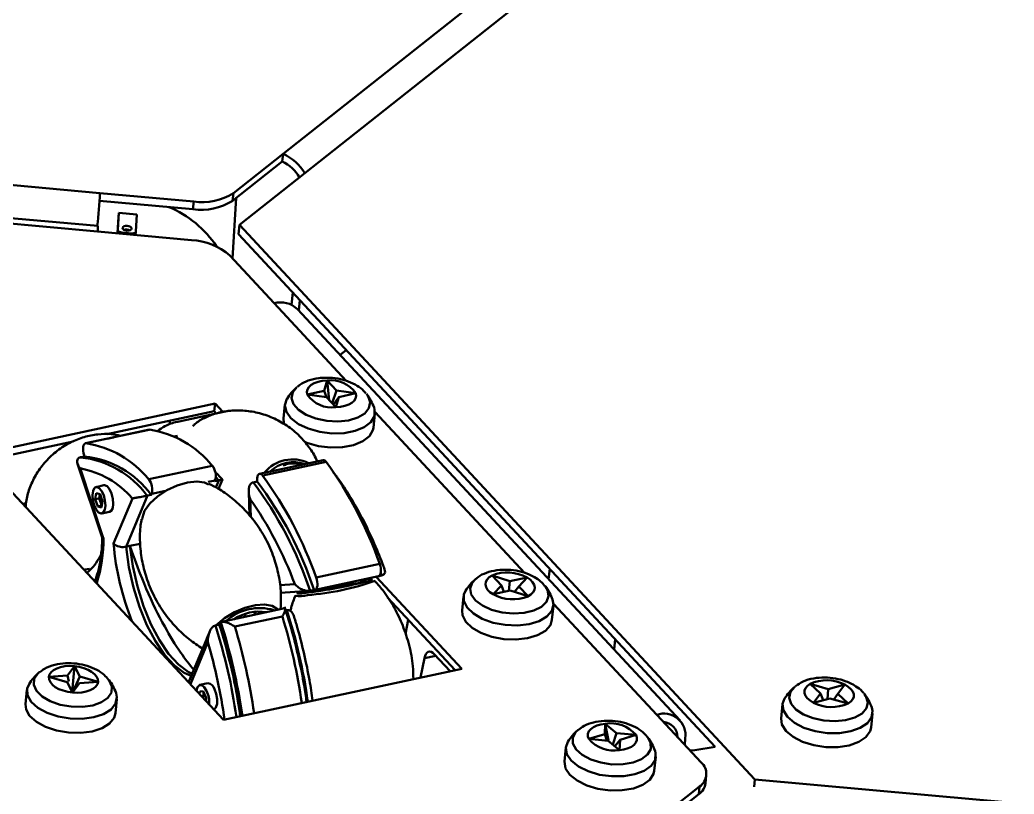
# Model space of a CAD drawing. Header units: millimetres. Extents: x 263 to 2983, y 441 to 2500.
# Drawn here: x 2186.4 to 2296.4, y 1843.3 to 1929 of the extents above; entities that cross this region are included whole.
import ezdxf

# ---------------------------------------------------------------- set-up
doc = ezdxf.new("R2010")
doc.units = ezdxf.units.MM
doc.header["$LTSCALE"] = 0.5
doc.layers.add('BOL', color=7, linetype='Continuous', lineweight=50)

msp = doc.modelspace()

# ---------------------------------------------------------------- linework, layer by layer
at = {"layer": 'BOL'}
for p, q in [((2274.4, 1956.72), (2210.71, 1906.31)), ((2262.81, 1951.6), (2215.53, 1914.18)), ((2195.28, 1909.84), (2105.66, 1917.95)), ((2195.04, 1906.2), (2105.42, 1914.31)), ((2215.53, 1914.18), (2210.05, 1909.84)), ((2215.53, 1914.18), (2215.44, 1913.34)), ((2105.41, 1913.7), (2195.02, 1905.58)), ((2215.44, 1913.34), (2209.96, 1909)), ((2205.66, 1908.9), (2195.28, 1909.84)), ((2210.05, 1909.84), (2209.96, 1909)), ((2205.57, 1908.06), (2195.22, 1909)), ((2205.57, 1908.06), (2205.66, 1908.9)), ((2209.94, 1902.6), (2210.34, 1909.3)), ((2197.27, 1905.77), (2197.38, 1907.64)), ((2197.38, 1907.64), (2197.34, 1907.22)), ((2199.37, 1907.46), (2197.38, 1907.64)), ((2199.26, 1905.59), (2199.37, 1907.46)), ((2197.23, 1905.39), (2197.34, 1907.22)), ((2210.6, 1905.3), (2210.71, 1906.31)), ((2267.74, 1844.96), (2210.71, 1906.31)), ((2195.02, 1905.58), (2205.4, 1904.64)), ((2197.23, 1905.38), (2197.27, 1905.77)), ((2197.75, 1905.46), (2197.74, 1905.34)), ((2198.75, 1905.37), (2197.75, 1905.46)), ((2198.73, 1905.25), (2198.75, 1905.37)), ((2199.22, 1905.2), (2199.26, 1905.59)), ((2263.33, 1848.57), (2210.6, 1905.3)), ((2209.64, 1902.92), (2214.54, 1897.65)), ((2216.6, 1898.85), (2216.46, 1897.49)), ((2214.54, 1897.65), (2222.52, 1889.07)), ((2217.27, 1896.85), (2217.39, 1897.99)), ((2259.46, 1851.47), (2217.12, 1897.01)), ((2222.53, 1892.47), (2221.85, 1891.93)), ((2220.1, 1887.97), (2220.4, 1889.1)), ((2220.4, 1889.1), (2220.63, 1886.94)), ((2220.4, 1889.1), (2221.44, 1888.01)), ((2218.21, 1887.55), (2220.1, 1887.97)), ((2220.1, 1887.97), (2220.33, 1887.24)), ((2221.44, 1888.01), (2220.97, 1886.58)), ((2221.44, 1888.01), (2223.58, 1887.69)), ((2223.58, 1887.69), (2221.69, 1887.27)), ((2224.8, 1887.57), (2224.75, 1887.63)), ((2181.67, 1880.9), (2208.02, 1886.54)), ((2207.93, 1885.7), (2208.02, 1886.54)), ((2208.02, 1886.54), (2208.88, 1885.62)), ((2220.35, 1887.24), (2218.21, 1887.55)), ((2221.39, 1886.14), (2220.35, 1887.24)), ((2221.69, 1887.27), (2221.12, 1886.43)), ((2221.69, 1887.27), (2221.39, 1886.14)), ((2196.04, 1883.16), (2207.93, 1885.7)), ((2204.03, 1884.58), (2209.3, 1885.71)), ((2207.93, 1885.7), (2208.15, 1885.46)), ((2215.75, 1886.45), (2215.59, 1884.89)), ((2225.54, 1883.87), (2225.7, 1885.43)), ((2225.7, 1885.65), (2242.3, 1867.79)), ((2203.08, 1884.28), (2202.94, 1884.63)), ((2200.71, 1883.65), (2193.68, 1882.15)), ((2200.76, 1883.66), (2193.74, 1882.15)), ((2200.71, 1883.65), (2200.76, 1883.66)), ((2182.31, 1880.22), (2192.32, 1882.36)), ((2196.78, 1882.81), (2196.06, 1882.66)), ((2203.45, 1882.92), (2203.85, 1882.99)), ((2203.48, 1882.91), (2203.85, 1882.99)), ((2208.95, 1851.56), (2181.67, 1880.9)), ((2193.14, 1880.6), (2193.58, 1880.69)), ((2193.53, 1880.84), (2193.58, 1880.69)), ((2219.96, 1880.29), (2212.93, 1878.78)), ((2220.31, 1880.09), (2213.28, 1878.58)), ((2192.8, 1879.88), (2195.53, 1871.73)), ((2193.08, 1879.39), (2195.65, 1871.7)), ((2200.67, 1878.17), (2207.7, 1879.67)), ((2208.02, 1878.05), (2207.24, 1877.88)), ((2208.42, 1878.05), (2207.98, 1877.95)), ((2207.98, 1877.95), (2208.02, 1878.05)), ((2208.42, 1878.05), (2208.09, 1878.41)), ((2208.1, 1877.27), (2208.42, 1878.05)), ((2208.38, 1877.11), (2208.82, 1878.15)), ((2212.23, 1877.83), (2212.67, 1877.93)), ((2212.67, 1877.93), (2212.66, 1878.08)), ((2194.87, 1876.65), (2194.75, 1875.97)), ((2195.72, 1877.5), (2194.85, 1877.31)), ((2195.29, 1876.53), (2194.87, 1876.65)), ((2202.54, 1876.88), (2201, 1876.55)), ((2211.74, 1876.79), (2211.84, 1874.12)), ((2187.1, 1875.52), (2186.74, 1875.44)), ((2195.19, 1876.06), (2194.75, 1875.97)), ((2194.75, 1875.97), (2195.03, 1875.16)), ((2195.27, 1876.53), (2195.19, 1876.06)), ((2195.19, 1876.06), (2195.47, 1875.26)), ((2195.57, 1875.72), (2195.29, 1876.53)), ((2195.45, 1875.04), (2195.57, 1875.72)), ((2196.78, 1871.05), (2198.87, 1876.06)), ((2200.52, 1876.36), (2198.16, 1870.7)), ((2200.52, 1876.36), (2200.96, 1876.45)), ((2200.96, 1876.45), (2201, 1876.55)), ((2211.88, 1876), (2211.96, 1873.97)), ((2195.47, 1875.26), (2195.03, 1875.16)), ((2195.03, 1875.16), (2195.45, 1875.04)), ((2195.47, 1875.26), (2195.49, 1875.25)), ((2195.47, 1874.38), (2196.35, 1874.57)), ((2198.16, 1870.7), (2198.6, 1870.79)), ((2198.6, 1870.79), (2199.74, 1871.04)), ((2193.6, 1868.2), (2194.11, 1868.25)), ((2219.21, 1867.29), (2226.23, 1868.8)), ((2226.44, 1867.52), (2226.34, 1867.79)), ((2245.04, 1868.25), (2244.92, 1867.11)), ((2219.07, 1865.93), (2226.1, 1867.43)), ((2225.11, 1867.22), (2225.18, 1867.14)), ((2225.84, 1867.38), (2235.3, 1857.2)), ((2226.44, 1867.52), (2226.16, 1867.46)), ((2236.87, 1867.16), (2236.81, 1867.11)), ((2239.69, 1866.43), (2238.67, 1867.52)), ((2238.67, 1867.52), (2240.62, 1866.89)), ((2240.62, 1866.89), (2240.51, 1865.82)), ((2240.62, 1866.89), (2242.53, 1867.3)), ((2242.53, 1867.3), (2241.62, 1866.32)), ((2215.18, 1866.46), (2216.83, 1866.57)), ((2215.27, 1865.59), (2218.41, 1865.81)), ((2218.53, 1865.82), (2218.97, 1865.92)), ((2219.04, 1865.92), (2218.97, 1865.92)), ((2220.26, 1866.18), (2220.3, 1865.96)), ((2220.27, 1866.1), (2220.3, 1865.96)), ((2222.27, 1866.33), (2222.22, 1866.6)), ((2222.27, 1866.33), (2222.24, 1866.47)), ((2238.78, 1865.44), (2239.69, 1866.43)), ((2240.68, 1865.85), (2238.78, 1865.44)), ((2239.69, 1866.43), (2239.98, 1865.7)), ((2242.64, 1865.22), (2240.68, 1865.85)), ((2241.62, 1866.32), (2241.16, 1865.7)), ((2241.62, 1866.32), (2242.64, 1865.22)), ((2244.56, 1866.32), (2244.51, 1866.38)), ((2227.09, 1865.09), (2234.57, 1857.04)), ((2235.5, 1865.2), (2235.34, 1863.64)), ((2215.73, 1863.89), (2208.75, 1862.39)), ((2212.81, 1863.26), (2213.01, 1863.57)), ((2214.59, 1863.64), (2214.53, 1863.69)), ((2245.29, 1862.62), (2245.45, 1864.18)), ((2245.46, 1864.39), (2256.88, 1852.11)), ((2215.47, 1863), (2210.2, 1861.87)), ((2211.42, 1862.97), (2211.25, 1863.3)), ((2229.38, 1862.63), (2229.08, 1861.05)), ((2207.42, 1861.32), (2205.15, 1855.87)), ((2208.05, 1862), (2208.49, 1862.09)), ((2208.53, 1862.19), (2208.49, 1862.09)), ((2207.22, 1860.15), (2205.28, 1855.51)), ((2252.16, 1859.32), (2252.28, 1860.47)), ((2230.76, 1856.23), (2231.18, 1858.37)), ((2232.43, 1858.64), (2231.18, 1858.37)), ((2234.02, 1856.93), (2232.26, 1858.82)), ((2188.58, 1856.83), (2188.51, 1856.77)), ((2191.7, 1856.46), (2192.46, 1857.48)), ((2192.46, 1857.48), (2192.2, 1854.64)), ((2192.46, 1857.48), (2193.06, 1856.33)), ((2235.3, 1857.2), (2208.95, 1851.56)), ((2189.62, 1856.29), (2191.7, 1856.46)), ((2191.64, 1855.73), (2189.62, 1856.29)), ((2192.24, 1854.57), (2191.64, 1855.73)), ((2191.7, 1856.46), (2191.85, 1855.8)), ((2193.06, 1856.33), (2192.29, 1854.64)), ((2195.08, 1855.77), (2193, 1855.6)), ((2193.06, 1856.33), (2195.08, 1855.77)), ((2187.2, 1854.86), (2187.04, 1853.3)), ((2193, 1855.6), (2192.24, 1854.57)), ((2206.31, 1854.67), (2206.29, 1854.42)), ((2206.7, 1854.72), (2206.31, 1854.67)), ((2207.21, 1855.6), (2206.34, 1855.41)), ((2207.04, 1854), (2206.7, 1854.72)), ((2206.74, 1854.63), (2206.7, 1853.99)), ((2274.99, 1854.46), (2273.84, 1855.53)), ((2273.84, 1855.53), (2275.86, 1854.96)), ((2275.86, 1854.96), (2275.78, 1853.85)), ((2275.86, 1854.96), (2277.69, 1855.45)), ((2277.69, 1855.45), (2276.91, 1854.42)), ((2196.99, 1852.27), (2197.15, 1853.83)), ((2206.7, 1853.99), (2206.69, 1853.99)), ((2206.7, 1853.99), (2206.72, 1853.96)), ((2207.02, 1853.64), (2207.04, 1854)), ((2274.22, 1853.44), (2274.99, 1854.46)), ((2276.04, 1853.92), (2274.22, 1853.44)), ((2274.99, 1854.46), (2275.29, 1853.72)), ((2278.06, 1853.36), (2276.04, 1853.92)), ((2276.91, 1854.42), (2276.47, 1853.8)), ((2276.91, 1854.42), (2278.06, 1853.36)), ((2279.86, 1854.39), (2279.82, 1854.44)), ((2270.8, 1853.27), (2270.64, 1851.71)), ((2256.88, 1852.11), (2261.78, 1846.84)), ((2280.59, 1850.69), (2280.75, 1852.25)), ((2248.2, 1850.45), (2248.14, 1850.4)), ((2251.12, 1849.97), (2251.19, 1851.12)), ((2251.19, 1851.12), (2251.54, 1849.25)), ((2251.19, 1851.12), (2252.43, 1850.08)), ((2249.36, 1849.43), (2251.12, 1849.97)), ((2251.52, 1849.24), (2249.36, 1849.43)), ((2251.12, 1849.97), (2251.36, 1849.25)), ((2252.76, 1848.2), (2251.52, 1849.24)), ((2252.43, 1850.08), (2252.02, 1848.82)), ((2252.82, 1849.35), (2252.24, 1848.63)), ((2252.43, 1850.08), (2254.59, 1849.89)), ((2252.82, 1849.35), (2252.76, 1848.2)), ((2254.59, 1849.89), (2252.82, 1849.35)), ((2259.97, 1848.78), (2260.04, 1849.5)), ((2246.83, 1848.49), (2246.67, 1846.93)), ((2256.61, 1845.91), (2256.77, 1847.47)), ((2262.28, 1844.54), (2262.36, 1845.39)), ((2267.65, 1844.12), (2267.74, 1844.96)), ((2267.74, 1844.96), (2388.46, 1834.03)), ((2261.62, 1844.18), (2256.14, 1839.84)), ((2261.54, 1843.33), (2261.62, 1844.18)), ((2261.54, 1843.33), (2256.74, 1839.54))]:
    msp.add_line(p, q, dxfattribs=at)
at = {"layer": 'BOL', "flags": 128}
for points in [[(2197.27, 1905.77), (2197.27, 1905.72), (2197.3, 1905.67), (2197.34, 1905.62), (2197.4, 1905.57), (2197.48, 1905.53), (2197.56, 1905.5), (2197.65, 1905.48), (2197.75, 1905.46)], [(2198.78, 1905.9), (2198.75, 1906.01), (2198.64, 1906.11), (2198.48, 1906.18), (2198.3, 1906.22), (2198.1, 1906.21), (2197.94, 1906.17), (2197.83, 1906.09), (2197.78, 1905.99), (2197.81, 1905.89), (2197.92, 1905.79), (2198.07, 1905.72), (2198.26, 1905.68), (2198.46, 1905.69), (2198.62, 1905.73), (2198.73, 1905.81), (2198.78, 1905.9)], [(2198.75, 1905.37), (2198.84, 1905.37), (2198.94, 1905.38), (2199.02, 1905.39), (2199.1, 1905.42), (2199.17, 1905.45), (2199.22, 1905.49), (2199.25, 1905.54), (2199.26, 1905.59)], [(2220.4, 1889.1), (2219.88, 1889.06), (2219.41, 1888.96), (2218.99, 1888.81), (2218.65, 1888.62), (2218.39, 1888.38), (2218.23, 1888.12), (2218.17, 1887.84), (2218.21, 1887.55)], [(2217.06, 1888.36), (2216.61, 1887.8), (2216.48, 1887.15), (2216.7, 1886.48), (2217.26, 1885.84), (2218.11, 1885.3), (2219.18, 1884.88), (2220.38, 1884.63), (2221.61, 1884.57), (2222.79, 1884.69), (2223.8, 1885), (2224.57, 1885.46), (2225.04, 1886.04), (2225.17, 1886.69), (2224.94, 1887.36), (2224.8, 1887.57)], [(2221.39, 1886.14), (2221.9, 1886.19), (2222.38, 1886.28), (2222.8, 1886.43), (2223.14, 1886.63), (2223.4, 1886.86), (2223.56, 1887.12), (2223.62, 1887.4), (2223.58, 1887.69)], [(2215.97, 1887.09), (2215.96, 1887.07), (2215.74, 1886.36), (2215.9, 1885.63), (2216.41, 1884.92), (2217.24, 1884.28), (2218.33, 1883.77), (2219.6, 1883.41), (2220.95, 1883.25), (2222.29, 1883.28), (2223.5, 1883.52), (2224.52, 1883.93), (2225.25, 1884.49), (2225.64, 1885.15), (2225.67, 1885.88), (2225.61, 1886.1)], [(2215.59, 1884.89), (2215.58, 1884.8), (2215.67, 1884.24)], [(2217.94, 1882.3), (2218.17, 1882.21), (2219.44, 1881.85), (2220.79, 1881.69), (2222.13, 1881.72), (2223.34, 1881.96), (2224.35, 1882.37), (2225.09, 1882.93), (2225.48, 1883.59), (2225.54, 1883.87)], [(2193.74, 1882.15), (2193.63, 1882.13), (2193.54, 1882.05), (2193.47, 1881.92), (2193.43, 1881.75), (2193.41, 1881.54), (2193.42, 1881.31), (2193.46, 1881.07), (2193.53, 1880.84)], [(2213.28, 1878.58), (2213.17, 1878.7), (2213.05, 1878.77), (2212.94, 1878.78), (2212.84, 1878.74), (2212.76, 1878.64), (2212.7, 1878.49), (2212.67, 1878.3), (2212.66, 1878.08)], [(2207.28, 1877.6), (2206.86, 1877.81), (2206.01, 1877.94), (2204.96, 1877.83), (2203.82, 1877.49), (2202.67, 1876.95), (2201.64, 1876.26), (2200.79, 1875.49), (2200.22, 1874.69), (2199.97, 1873.94), (2199.96, 1873.72)], [(2194.63, 1875.3), (2194.86, 1874.82), (2195.13, 1874.49), (2195.41, 1874.37), (2195.64, 1874.48), (2195.81, 1874.79), (2195.88, 1875.27), (2195.83, 1875.83), (2195.69, 1876.4), (2195.46, 1876.88), (2195.19, 1877.2), (2194.91, 1877.32), (2194.68, 1877.21), (2194.51, 1876.9), (2194.44, 1876.42), (2194.49, 1875.86), (2194.63, 1875.3)], [(2196.35, 1874.57), (2196.52, 1874.67), (2196.69, 1874.98), (2196.75, 1875.46), (2196.71, 1876.02), (2196.57, 1876.58), (2196.34, 1877.07), (2196.07, 1877.39), (2195.79, 1877.51), (2195.72, 1877.5)], [(2198.16, 1870.7), (2198.48, 1868.45), (2198.98, 1866.2), (2199.65, 1864.04), (2200.47, 1862.04), (2201.41, 1860.25), (2202.43, 1858.75), (2203.51, 1857.57), (2204.61, 1856.76), (2205.38, 1856.42)], [(2198.6, 1870.79), (2198.92, 1868.54), (2199.42, 1866.3), (2200.09, 1864.14), (2200.91, 1862.13), (2201.85, 1860.35), (2202.87, 1858.84), (2203.95, 1857.66), (2205.05, 1856.85), (2205.47, 1856.64)], [(2226.23, 1868.8), (2226.3, 1868.57), (2226.35, 1868.33), (2226.37, 1868.1), (2226.36, 1867.88), (2226.32, 1867.7), (2226.26, 1867.56), (2226.17, 1867.46), (2226.1, 1867.43)], [(2219.04, 1865.92), (2219.15, 1865.96), (2219.23, 1866.05), (2219.29, 1866.19), (2219.33, 1866.38), (2219.34, 1866.59), (2219.32, 1866.83), (2219.28, 1867.07), (2219.21, 1867.29)], [(2223.87, 1866.68), (2223.14, 1866.59), (2222.24, 1866.45)], [(2236.81, 1867.11), (2236.46, 1866.72), (2236.24, 1866.09), (2236.36, 1865.42), (2236.82, 1864.77), (2237.59, 1864.19), (2238.61, 1863.73), (2239.78, 1863.43), (2241.01, 1863.32), (2242.21, 1863.39), (2243.28, 1863.64), (2244.13, 1864.06), (2244.69, 1864.62), (2244.92, 1865.25), (2244.8, 1865.92), (2244.56, 1866.32)], [(2238.67, 1867.52), (2238.34, 1867.32), (2238.1, 1867.08), (2237.96, 1866.81), (2237.92, 1866.53), (2237.99, 1866.24), (2238.16, 1865.95), (2238.43, 1865.69), (2238.78, 1865.44)], [(2242.64, 1865.22), (2242.96, 1865.42), (2243.2, 1865.66), (2243.34, 1865.93), (2243.38, 1866.21), (2243.31, 1866.5), (2243.14, 1866.79), (2242.88, 1867.06), (2242.53, 1867.3)], [(2217.07, 1865.58), (2217.16, 1865.53), (2217.22, 1865.53)], [(2217.22, 1865.53), (2217.6, 1865.54), (2218.36, 1865.63)], [(2217.73, 1865.69), (2217.78, 1865.66), (2217.86, 1865.65)], [(2217.86, 1865.65), (2218.14, 1865.66), (2218.81, 1865.74)], [(2235.73, 1865.84), (2235.55, 1865.43), (2235.54, 1864.7), (2235.9, 1863.97), (2236.6, 1863.3), (2237.58, 1862.72), (2238.78, 1862.3), (2240.11, 1862.05), (2241.47, 1861.99), (2242.75, 1862.14), (2243.86, 1862.48), (2244.72, 1862.97), (2245.27, 1863.6), (2245.46, 1864.31), (2245.36, 1864.85)], [(2214.96, 1863.72), (2214.91, 1863.79), (2214.34, 1864.16), (2213.5, 1864.32), (2212.47, 1864.24), (2211.32, 1863.95), (2210.16, 1863.45), (2209.07, 1862.79), (2208.14, 1862.03), (2208.12, 1862.01)], [(2212.26, 1863.14), (2212.39, 1863.29), (2212.6, 1863.58)], [(2235.34, 1863.64), (2235.38, 1863.14), (2235.74, 1862.41), (2236.44, 1861.74), (2237.42, 1861.16), (2238.62, 1860.74), (2239.95, 1860.49), (2241.3, 1860.43), (2242.59, 1860.58), (2243.7, 1860.91), (2244.56, 1861.41), (2245.11, 1862.04), (2245.29, 1862.62)], [(2207.22, 1860.86), (2207.05, 1860.44), (2207.04, 1860.42)], [(2232.26, 1858.82), (2232.09, 1858.98), (2231.92, 1859.07), (2231.75, 1859.1), (2231.6, 1859.07), (2231.46, 1858.98), (2231.34, 1858.83), (2231.24, 1858.62), (2231.18, 1858.37)], [(2192.46, 1857.48), (2191.93, 1857.51), (2191.41, 1857.47), (2190.93, 1857.38), (2190.5, 1857.24), (2190.14, 1857.05), (2189.87, 1856.83), (2189.7, 1856.57), (2189.62, 1856.29)], [(2195.08, 1855.77), (2195.05, 1856.06), (2194.91, 1856.35), (2194.68, 1856.62), (2194.36, 1856.87), (2193.96, 1857.09), (2193.5, 1857.27), (2192.99, 1857.41), (2192.46, 1857.48)], [(2188.51, 1856.77), (2188.4, 1856.67), (2188, 1856.07), (2187.95, 1855.41), (2188.25, 1854.74), (2188.88, 1854.12), (2189.78, 1853.6), (2190.88, 1853.22), (2192.1, 1853.01)], [(2189.62, 1856.29), (2189.65, 1856), (2189.79, 1855.71), (2190.02, 1855.44), (2190.34, 1855.18), (2190.74, 1854.96), (2191.2, 1854.78), (2191.71, 1854.65), (2192.24, 1854.57)], [(2192.1, 1853.01), (2193.33, 1852.99), (2194.48, 1853.15), (2195.44, 1853.5), (2196.16, 1853.99), (2196.55, 1854.59), (2196.6, 1855.25), (2196.3, 1855.91), (2196.26, 1855.98)], [(2192.24, 1854.57), (2192.77, 1854.55), (2193.29, 1854.58), (2193.77, 1854.67), (2194.2, 1854.82), (2194.56, 1855), (2194.83, 1855.23), (2195, 1855.49), (2195.08, 1855.77)], [(2187.43, 1855.5), (2187.23, 1855), (2187.26, 1854.27), (2187.66, 1853.54), (2188.4, 1852.88), (2189.42, 1852.32), (2190.64, 1851.91), (2191.97, 1851.69)], [(2207.07, 1854.75), (2206.82, 1855.16), (2206.54, 1855.39), (2206.28, 1855.4), (2206.07, 1855.18), (2205.95, 1854.78)], [(2207.9, 1852.69), (2208.11, 1852.9), (2208.23, 1853.31), (2208.24, 1853.83), (2208.14, 1854.41), (2207.95, 1854.94)], [(2272.11, 1855.18), (2271.68, 1854.65), (2271.53, 1854), (2271.74, 1853.33), (2272.28, 1852.69), (2273.12, 1852.14), (2274.17, 1851.72), (2275.37, 1851.46), (2276.61, 1851.39), (2277.78, 1851.5), (2278.81, 1851.8), (2279.59, 1852.26), (2280.08, 1852.83), (2280.23, 1853.48), (2280.02, 1854.15), (2279.86, 1854.39)], [(2272.19, 1855.25), (2272.16, 1855.23), (2272.11, 1855.18)], [(2273.84, 1855.53), (2273.55, 1855.31), (2273.34, 1855.06), (2273.24, 1854.79), (2273.23, 1854.5), (2273.34, 1854.21), (2273.54, 1853.93), (2273.84, 1853.67), (2274.22, 1853.44)], [(2278.06, 1853.36), (2278.36, 1853.57), (2278.56, 1853.82), (2278.67, 1854.1), (2278.67, 1854.38), (2278.56, 1854.67), (2278.36, 1854.95), (2278.06, 1855.21), (2277.69, 1855.45)], [(2191.97, 1851.69), (2193.32, 1851.66), (2194.59, 1851.83), (2195.68, 1852.18), (2196.5, 1852.7), (2197.01, 1853.34), (2197.16, 1854.05), (2197.06, 1854.51)], [(2271.03, 1853.91), (2270.81, 1853.32), (2270.9, 1852.59), (2271.34, 1851.87), (2272.12, 1851.21), (2273.16, 1850.67), (2274.41, 1850.29), (2275.75, 1850.09), (2277.09, 1850.08), (2278.34, 1850.28), (2279.4, 1850.66), (2280.19, 1851.19), (2280.65, 1851.84), (2280.75, 1852.56), (2280.66, 1852.92)], [(2187.04, 1853.3), (2187.1, 1852.71), (2187.5, 1851.98), (2188.24, 1851.32), (2189.26, 1850.76), (2190.48, 1850.35), (2191.81, 1850.13)], [(2191.81, 1850.13), (2193.16, 1850.1), (2194.43, 1850.27), (2195.52, 1850.62), (2196.34, 1851.14), (2196.85, 1851.78), (2196.99, 1852.27)], [(2270.64, 1851.71), (2270.73, 1851.03), (2271.18, 1850.31), (2271.96, 1849.65), (2273, 1849.11), (2274.25, 1848.73), (2275.59, 1848.53), (2276.93, 1848.52), (2278.18, 1848.72), (2279.24, 1849.1), (2280.03, 1849.63), (2280.49, 1850.28), (2280.59, 1850.69)], [(2248.14, 1850.4), (2247.94, 1850.21), (2247.6, 1849.6), (2247.6, 1848.93), (2247.96, 1848.27), (2248.63, 1847.66), (2249.57, 1847.16), (2250.7, 1846.81), (2251.92, 1846.62), (2253.15, 1846.63)], [(2251.19, 1851.12), (2250.7, 1851.05), (2250.25, 1850.92), (2249.87, 1850.75), (2249.57, 1850.53), (2249.37, 1850.28), (2249.26, 1850.01), (2249.26, 1849.72), (2249.36, 1849.43)], [(2247.05, 1849.13), (2246.83, 1848.48), (2246.94, 1847.75), (2247.42, 1847.03), (2248.22, 1846.38), (2249.29, 1845.85), (2250.54, 1845.48), (2251.89, 1845.3), (2253.23, 1845.31)], [(2252.76, 1848.2), (2253.25, 1848.27), (2253.7, 1848.4), (2254.08, 1848.57), (2254.38, 1848.79), (2254.58, 1849.04), (2254.69, 1849.31), (2254.69, 1849.6), (2254.59, 1849.89)], [(2253.15, 1846.63), (2254.27, 1846.83), (2255.2, 1847.2), (2255.87, 1847.71), (2256.21, 1848.32), (2256.2, 1848.99), (2255.88, 1849.61)], [(2255.88, 1849.61), (2255.85, 1849.65), (2255.84, 1849.66)], [(2253.23, 1845.31), (2254.46, 1845.52), (2255.5, 1845.92), (2256.26, 1846.46), (2256.69, 1847.12), (2256.76, 1847.84), (2256.69, 1848.14)], [(2260.57, 1848.14), (2261.11, 1848.2), (2263.33, 1848.57)], [(2246.67, 1846.93), (2246.67, 1846.92), (2246.78, 1846.18), (2247.26, 1845.47), (2248.06, 1844.82), (2249.13, 1844.29), (2250.38, 1843.92), (2251.73, 1843.74), (2253.07, 1843.75)], [(2253.07, 1843.75), (2254.3, 1843.96), (2255.34, 1844.35), (2256.1, 1844.9), (2256.53, 1845.56), (2256.61, 1845.91)]]:
    msp.add_lwpolyline(points, dxfattribs=at)
at = {"layer": 'BOL'}
for centre, radius, start, end in [((2213.52, 1909.5), 5.09, 29.7584, 66.7522), ((2213.91, 1909.8), 3.85, 27.0796, 66.6283), ((2061.34, 1918.8), 134.24, 354.6151, 356.1722), ((2206.59, 1915.28), 6.45, 261.7011, 302.4716), ((2206.5, 1914.44), 6.45, 261.7011, 302.4716), ((2198.41, 1897.48), 11.71, 33.362, 67.5174), ((2191.81, 1905.97), 3.24, 353.2039, 4.1218), ((2198.18, 1904.95), 0.853, 63.2605, 104.9971), ((2205.12, 1897.87), 6.78, 48.1877, 87.562), ((2215.27, 1895.07), 2.68, 46.2191, 105.7999), ((2220.85, 1885.82), 3.31, 34.3888, 97.8456), ((2220.55, 1884.28), 5.37, 130.5445, 148.483), ((2220.94, 1889.42), 3.31, 214.3888, 277.8461), ((2220.55, 1884.28), 5.37, 19.7775, 37.7161), ((2199.08, 1872.7), 11.09, 38.9564, 81.2643), ((2192.05, 1871.19), 11.09, 38.9564, 81.2643), ((2192.02, 1870.11), 10.54, 36.2991, 83.9217), ((2192.46, 1870.21), 10.54, 36.2991, 83.9217), ((2216.57, 1876.41), 3.96, 63.1907, 140.9819), ((2216.7, 1876.32), 3.75, 70.5195, 133.6532), ((2219.98, 1879.93), 0.359, 26.0687, 94.3485), ((2185, 1854.35), 43.69, 19.3105, 36.0878), ((2191.21, 1869.45), 10.11, 40.8276, 79.3936), ((2206.28, 1878.55), 1.81, 344.0774, 38.4694), ((2199.26, 1877.04), 1.81, 344.0774, 38.4694), ((2179.34, 1852.91), 41.26, 18.2393, 37.1591), ((2179.78, 1853), 41.26, 18.2393, 37.1591), ((2177.97, 1852.84), 43.69, 19.3105, 36.0878), ((2179.22, 1852.84), 40.03, 20.0614, 35.337), ((2179.61, 1871.49), 16.05, 342.4717, 0.7374), ((2226.88, 1873.64), 30.21, 184.9095, 201.6999), ((2240.36, 1863.37), 4.49, 61.1586, 112.2043), ((2215.61, 1896.28), 31.05, 274.855, 288.9965), ((2210.48, 1924.26), 59.16, 277.6555, 283.661), ((2212.32, 1914.37), 49.06, 277.6076, 283.7567), ((2224.43, 1864.57), 2.45, 82.1932, 103.0159), ((2223.89, 1868.18), 1.47, 273.5121, 306.4852), ((2224.09, 1869.32), 2.57, 278.1285, 301.2707), ((2225.06, 1864.16), 2.98, 83.01, 101.0588), ((2240.31, 1863.03), 5.37, 130.5445, 148.483), ((2217.75, 1864.5), 1.27, 102.3655, 122.2961), ((2226.8, 1833.54), 33.19, 101.3291, 104.1582), ((2220.14, 1872.29), 6.19, 271.2134, 289.8191), ((2240.31, 1863.03), 5.37, 19.7775, 37.7161), ((2217.42, 1868.27), 3.04, 259.6266, 285.552), ((2240.94, 1869.37), 4.49, 241.1597, 292.2034), ((2212.95, 1858.37), 5.55, 73.4795, 131.8906), ((2212.85, 1858.7), 4.82, 80.008, 124.1647), ((2157.03, 1844.86), 61.86, 8.0823, 17.7239), ((2208.9, 1862.05), 0.392, 130.3524, 159.5236), ((2148.7, 1843.07), 62.97, 8.1529, 17.8256), ((2152.89, 1843.97), 65.4, 8.298, 16.9158), ((2149.13, 1843.16), 61.86, 8.0823, 17.7239), ((2149.56, 1843.26), 61.86, 8.0823, 17.7239), ((2147.62, 1842.84), 65.4, 8.298, 16.9158), ((2149.85, 1843.32), 59.78, 7.9389, 16.3522), ((2192.01, 1852.69), 5.37, 130.5445, 148.483), ((2192.01, 1852.69), 5.37, 19.7775, 37.7161), ((2275.68, 1851.52), 4.41, 62.9442, 114.5998), ((2204.19, 1853.42), 3.18, 357.2057, 24.7485), ((2207.13, 1854.77), 0.838, 11.9927, 84.3803), ((2275.61, 1851.1), 5.37, 130.5445, 148.483), ((2275.61, 1851.1), 5.37, 19.7775, 37.7161), ((2276.22, 1857.37), 4.41, 242.9439, 294.6009), ((2257.65, 1849.83), 2.41, 352.1668, 108.734), ((2257.47, 1849.62), 1.71, 0.6621, 85.1642), ((2251.63, 1846.32), 5.37, 130.5445, 148.483), ((2251.79, 1847.48), 3.69, 40.7086, 99.3782), ((2252.15, 1851.84), 3.69, 220.7086, 279.3782), ((2251.63, 1846.32), 5.37, 19.7775, 37.7161), ((2260.67, 1845.57), 1.69, 304.35, 48.8248), ((2260.5, 1844.8), 1.8, 305.2661, 351.7152)]:
    msp.add_arc(centre, radius, start, end, dxfattribs=at)
for points, knots in [([(2220.17, 1889.41), (2219.95, 1889.4), (2219.31, 1889.37), (2218.35, 1889.13), (2217.55, 1888.78), (2217.21, 1888.46), (2217.12, 1888.37)], [0, 0, 0, 0, 0.193155, 0.556224, 0.884186, 1, 1, 1, 1]), ([(2224.71, 1887.65), (2224.58, 1887.8), (2224.25, 1888.2), (2223.5, 1888.69), (2222.48, 1889.13), (2221.33, 1889.39), (2220.55, 1889.41), (2220.17, 1889.41)], [0, 0, 0, 0, 0.124447, 0.3292, 0.554368, 0.785912, 1, 1, 1, 1]), ([(2219.3, 1880.15), (2219.27, 1880.21), (2219.07, 1880.77), (2218.43, 1881.73), (2217.35, 1883.03), (2215.98, 1884.15), (2214.41, 1885.01), (2212.76, 1885.57), (2211.12, 1885.82), (2209.55, 1885.78), (2208.12, 1885.5), (2206.87, 1884.99), (2206.02, 1884.52), (2205.63, 1884.14), (2205.55, 1884.06)], [0, 0, 0, 0, 0.012684, 0.109831, 0.209428, 0.320469, 0.428951, 0.533922, 0.634628, 0.730475, 0.820722, 0.904409, 0.980176, 1, 1, 1, 1]), ([(2209.3, 1885.71), (2209.3, 1885.71), (2209.42, 1885.74), (2209.53, 1885.74), (2209.65, 1885.74)], [0, 0, 0, 0, 0.017561, 1, 1, 1, 1]), ([(2203.99, 1884.56), (2203.93, 1884.55), (2203.4, 1884.46), (2202.6, 1884.16), (2201.93, 1883.71), (2201.67, 1883.53)], [0, 0, 0, 0, 0.075698, 0.639965, 1, 1, 1, 1]), ([(2197.56, 1882.98), (2197.22, 1883.05), (2196.39, 1883.23), (2195.02, 1883.18), (2193.51, 1882.88), (2191.98, 1882.28), (2190.53, 1881.37), (2189.25, 1880.18), (2188.24, 1878.83), (2187.53, 1877.37), (2187.14, 1876.12), (2187.08, 1875.35), (2187.06, 1875.1)], [0, 0, 0, 0, 0.071091, 0.171592, 0.276271, 0.383752, 0.503453, 0.620808, 0.734691, 0.844154, 0.948531, 1, 1, 1, 1]), ([(2193.08, 1879.39), (2193.07, 1879.39), (2192.96, 1879.54), (2192.8, 1879.81), (2192.72, 1880.17), (2192.8, 1880.4), (2192.94, 1880.54), (2193.07, 1880.58), (2193.14, 1880.6)], [0, 0, 0, 0, 0.002979, 0.336063, 0.617241, 0.785583, 0.892362, 1, 1, 1, 1]), ([(2215.53, 1879.69), (2215.7, 1879.75), (2216.2, 1879.94), (2216.88, 1879.96), (2217.32, 1879.81), (2217.47, 1879.75)], [0, 0, 0, 0, 0.266994, 0.751509, 1, 1, 1, 1]), ([(2208.81, 1878.17), (2208.66, 1878.33), (2208.41, 1878.62), (2208.14, 1878.85), (2208.03, 1878.95)], [0, 0, 0, 0, 0.575172, 1, 1, 1, 1]), ([(2226.77, 1868.2), (2226.69, 1868.41), (2226.3, 1869.5), (2225.51, 1871.39), (2224.36, 1873.81), (2223.11, 1876.04), (2222.01, 1877.76), (2221.32, 1878.66), (2221.08, 1878.97)], [0, 0, 0, 0, 0.047356, 0.257571, 0.468087, 0.678965, 0.890319, 1, 1, 1, 1]), ([(2208.42, 1878.05), (2208.49, 1878.06), (2208.62, 1878.09), (2208.76, 1878.13), (2208.83, 1878.15), (2208.81, 1878.16), (2208.8, 1878.16)], [0, 0, 0, 0, 0.241876, 0.481888, 0.860238, 1, 1, 1, 1]), ([(2212.23, 1877.83), (2212.16, 1877.81), (2212.03, 1877.76), (2211.87, 1877.57), (2211.74, 1877.22), (2211.72, 1876.67), (2211.81, 1876.23), (2211.88, 1876), (2211.88, 1876)], [0, 0, 0, 0, 0.107628, 0.214422, 0.382773, 0.663945, 0.997013, 1, 1, 1, 1]), ([(2215.25, 1863.79), (2215.28, 1864.3), (2215.35, 1865.47), (2215.13, 1867.31), (2214.63, 1869.33), (2213.81, 1871.31), (2212.69, 1873.16), (2211.37, 1874.77), (2209.91, 1876.1), (2208.55, 1877.07), (2207.67, 1877.5), (2207.34, 1877.66)], [0, 0, 0, 0, 0.092765, 0.209072, 0.326998, 0.457263, 0.583286, 0.704604, 0.821172, 0.932725, 1, 1, 1, 1]), ([(2198.87, 1876.06), (2198.87, 1876.06), (2198.98, 1876.08), (2199.22, 1876.12), (2199.64, 1876.19), (2200.01, 1876.26), (2200.3, 1876.31), (2200.44, 1876.34), (2200.52, 1876.36)], [0, 0, 0, 0, 0.002968, 0.336057, 0.61723, 0.785579, 0.892363, 1, 1, 1, 1]), ([(2199.89, 1873.76), (2199.85, 1873.54), (2199.69, 1872.72), (2199.68, 1871.19), (2199.88, 1869.24), (2200.39, 1867.22), (2201.21, 1865.24), (2202.33, 1863.39), (2203.65, 1861.79), (2205.08, 1860.45), (2206.13, 1859.76), (2206.63, 1859.43)], [0, 0, 0, 0, 0.040608, 0.155384, 0.272951, 0.392148, 0.523822, 0.651208, 0.773841, 0.891666, 1, 1, 1, 1]), ([(2195.53, 1871.74), (2195.52, 1871.52), (2195.51, 1870.7), (2195.37, 1869.39), (2195.11, 1867.97), (2194.85, 1867.25), (2194.74, 1866.92)], [0, 0, 0, 0, 0.1163536, 0.432574, 0.7469013, 1, 1, 1, 1]), ([(2195.65, 1871.7), (2195.65, 1871.7), (2195.61, 1871.7), (2195.54, 1871.71), (2195.54, 1871.73), (2195.55, 1871.73)], [0, 0, 0, 0, 0.015643, 0.617651, 1, 1, 1, 1]), ([(2196.78, 1871.05), (2196.78, 1871.05), (2196.83, 1871), (2196.96, 1870.89), (2197.22, 1870.77), (2197.54, 1870.68), (2197.87, 1870.66), (2198.06, 1870.68), (2198.16, 1870.7)], [0, 0, 0, 0, 0.004816, 0.189222, 0.404959, 0.607215, 0.803496, 1, 1, 1, 1]), ([(2198.6, 1870.79), (2199.18, 1869.18), (2200.33, 1865.99), (2202.27, 1862.07), (2204.06, 1859.1), (2205.17, 1857.69), (2205.65, 1857.08)], [0, 0, 0, 0, 0.299906, 0.59235, 0.823211, 1, 1, 1, 1]), ([(2193.78, 1867.78), (2193.84, 1867.83), (2194.43, 1868.26), (2194.97, 1869), (2195.37, 1869.8), (2195.39, 1869.84)], [0, 0, 0, 0, 0.109647, 0.947966, 1, 1, 1, 1]), ([(2226.76, 1868.2), (2226.8, 1868.1), (2226.85, 1867.92), (2226.77, 1867.71), (2226.63, 1867.58), (2226.5, 1867.54), (2226.44, 1867.52)], [0, 0, 0, 0, 0.397502, 0.6625, 0.830577, 1, 1, 1, 1]), ([(2243.36, 1867.35), (2243.16, 1867.45), (2242.63, 1867.73), (2241.64, 1868.03), (2240.41, 1868.19), (2239.17, 1868.14), (2238.06, 1867.86), (2237.29, 1867.52), (2236.98, 1867.22), (2236.91, 1867.16)], [0, 0, 0, 0, 0.099798, 0.272227, 0.443758, 0.617669, 0.79841, 0.960151, 1, 1, 1, 1]), ([(2224.66, 1866.92), (2224.66, 1866.92), (2224.66, 1866.93), (2224.61, 1866.89), (2224.43, 1866.83), (2224.13, 1866.75), (2223.96, 1866.71)], [0, 0, 0, 0, 0.006955, 0.186662, 0.546091, 1, 1, 1, 1]), ([(2229.95, 1856.05), (2229.94, 1856.53), (2229.92, 1857.8), (2229.53, 1859.8), (2228.83, 1861.97), (2227.88, 1863.95), (2226.83, 1865.61), (2226.03, 1866.53), (2225.69, 1866.91)], [0, 0, 0, 0, 0.120766, 0.318448, 0.509053, 0.69295, 0.870699, 1, 1, 1, 1]), ([(2244.47, 1866.39), (2244.33, 1866.56), (2244.02, 1866.93), (2243.59, 1867.2), (2243.36, 1867.35)], [0, 0, 0, 0, 0.443284, 1, 1, 1, 1]), ([(2218.53, 1865.82), (2218.46, 1865.82), (2218.31, 1865.8), (2218.02, 1865.84), (2217.64, 1865.96), (2217.21, 1866.21), (2216.95, 1866.44), (2216.83, 1866.57), (2216.83, 1866.57)], [0, 0, 0, 0, 0.107626, 0.214421, 0.382781, 0.663943, 0.997036, 1, 1, 1, 1]), ([(2217.92, 1865.66), (2217.9, 1865.66), (2217.86, 1865.66), (2217.87, 1865.66), (2217.87, 1865.66)], [0, 0, 0, 0, 0.549717, 1, 1, 1, 1]), ([(2216.91, 1865.31), (2216.73, 1864.87), (2216.5, 1864.31), (2216.38, 1863.72), (2216.36, 1863.6)], [0, 0, 0, 0, 0.7832291, 1, 1, 1, 1]), ([(2215.73, 1863.88), (2215.74, 1863.89), (2215.77, 1863.9), (2215.79, 1863.85), (2215.77, 1863.69), (2215.66, 1863.4), (2215.54, 1863.14), (2215.47, 1863), (2215.47, 1863)], [0, 0, 0, 0, 0.03353, 0.189456, 0.409262, 0.711005, 0.996247, 1, 1, 1, 1]), ([(2218.14, 1853.53), (2218.06, 1854.13), (2217.83, 1855.73), (2217.3, 1858.32), (2216.59, 1861.24), (2216, 1863.13), (2215.71, 1864.06)], [0, 0, 0, 0, 0.171242, 0.448315, 0.725374, 1, 1, 1, 1]), ([(2215.96, 1863.69), (2216.03, 1863.7), (2216.17, 1863.71), (2216.38, 1863.6), (2216.62, 1863.35), (2216.71, 1863.08), (2216.77, 1862.92)], [0, 0, 0, 0, 0.165479, 0.329695, 0.588553, 1, 1, 1, 1]), ([(2210.2, 1861.87), (2210.2, 1861.88), (2210.06, 1861.96), (2209.77, 1862.14), (2209.35, 1862.32), (2209.01, 1862.4), (2208.77, 1862.41), (2208.69, 1862.37), (2208.64, 1862.35)], [0, 0, 0, 0, 0.003341, 0.257305, 0.525948, 0.721651, 0.860478, 1, 1, 1, 1]), ([(2218.81, 1853.67), (2218.7, 1854.42), (2218.45, 1856.14), (2217.89, 1858.81), (2217.31, 1861.15), (2216.9, 1862.49), (2216.77, 1862.92)], [0, 0, 0, 0, 0.241992, 0.550341, 0.858684, 1, 1, 1, 1]), ([(2207.22, 1860.15), (2207.22, 1860.16), (2207.21, 1860.39), (2207.25, 1860.82), (2207.42, 1861.38), (2207.64, 1861.73), (2207.84, 1861.92), (2207.98, 1861.97), (2208.05, 1862)], [0, 0, 0, 0, 0.0029811, 0.3360522, 0.6172266, 0.7855777, 0.8923657, 1, 1, 1, 1]), ([(2196.22, 1855.99), (2196.07, 1856.17), (2195.71, 1856.6), (2194.91, 1857.12), (2193.88, 1857.55), (2192.7, 1857.8), (2191.46, 1857.85), (2190.24, 1857.67), (2189.27, 1857.34), (2188.8, 1856.96), (2188.63, 1856.83)], [0, 0, 0, 0, 0.09073, 0.213809, 0.348956, 0.487509, 0.62664, 0.769416, 0.920653, 1, 1, 1, 1]), ([(2205.11, 1855.74), (2205.11, 1855.75), (2205.11, 1855.8), (2205.14, 1855.83), (2205.16, 1855.87)], [0, 0, 0, 0, 0.148697, 1, 1, 1, 1]), ([(2278.43, 1855.54), (2278.23, 1855.63), (2277.68, 1855.89), (2276.67, 1856.16), (2275.44, 1856.27), (2274.21, 1856.17), (2273.1, 1855.86), (2272.5, 1855.46), (2272.23, 1855.27)], [0, 0, 0, 0, 0.103123, 0.283598, 0.46326, 0.646412, 0.838101, 1, 1, 1, 1]), ([(2279.79, 1854.46), (2279.78, 1854.48), (2279.6, 1854.75), (2279.14, 1855.12), (2278.65, 1855.41), (2278.43, 1855.54)], [0, 0, 0, 0, 0.042568, 0.569887, 1, 1, 1, 1]), ([(2255.81, 1849.67), (2255.66, 1849.85), (2255.3, 1850.27), (2254.5, 1850.77), (2253.47, 1851.2), (2252.28, 1851.44), (2251.04, 1851.48), (2249.87, 1851.3), (2248.91, 1850.97), (2248.43, 1850.6), (2248.24, 1850.46)], [0, 0, 0, 0, 0.087149, 0.211393, 0.34763, 0.486963, 0.626945, 0.770725, 0.907196, 1, 1, 1, 1])]:
    msp.add_open_spline(points, degree=3, knots=knots, dxfattribs=at)

doc.saveas('drawing.dxf')
